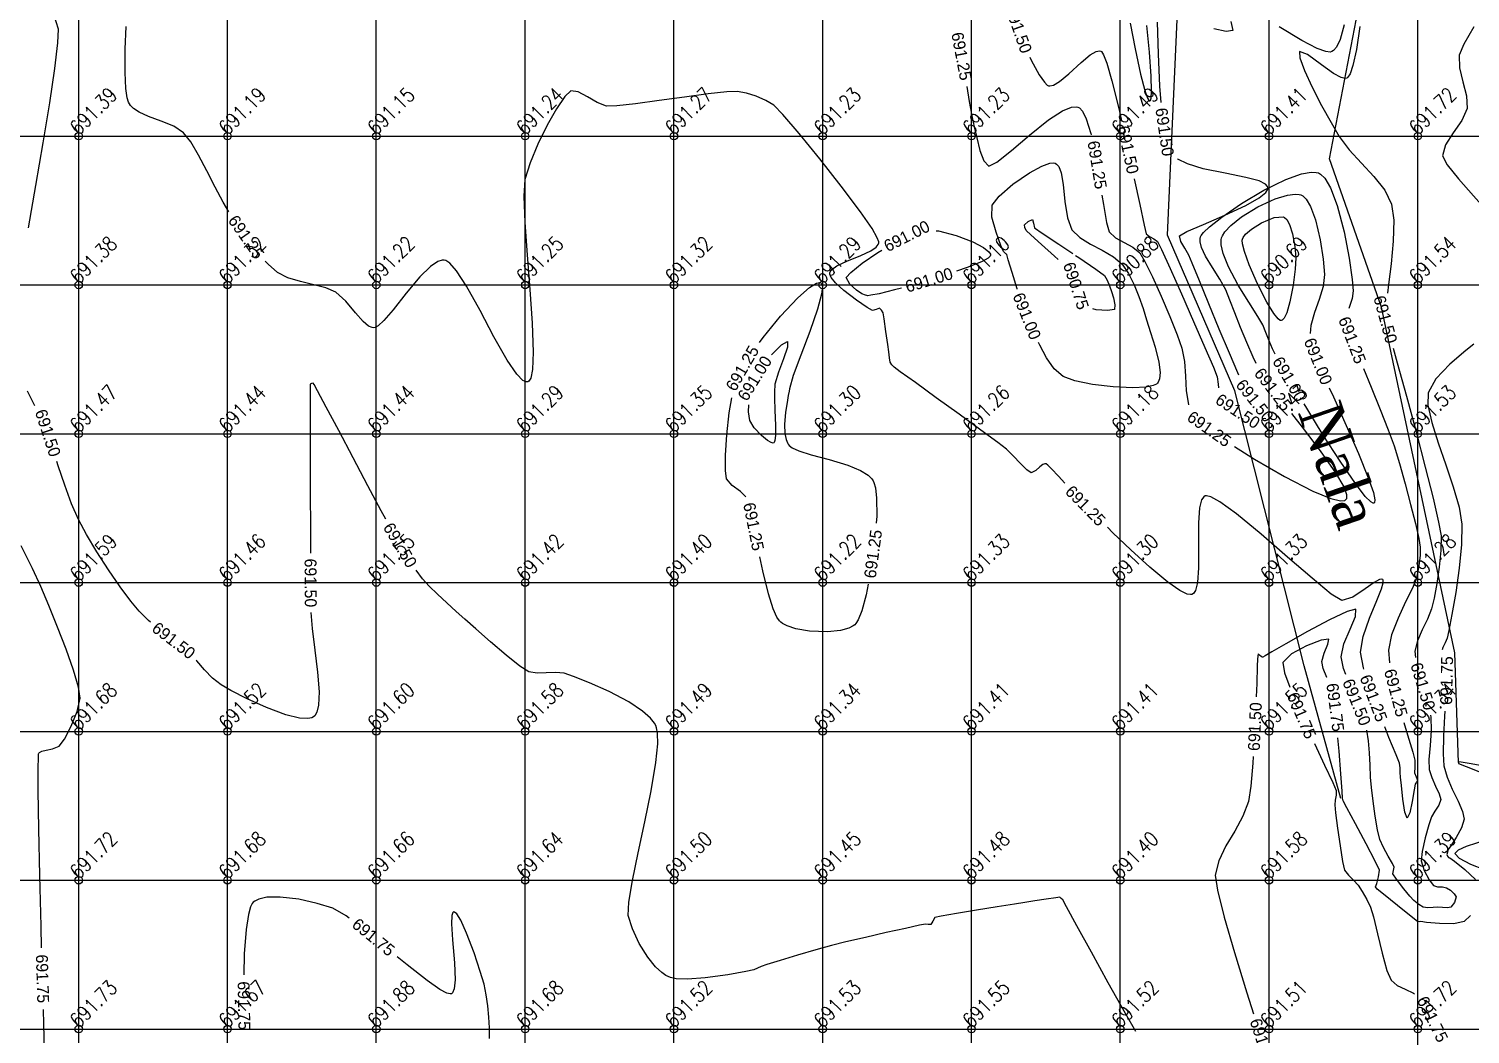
# Model space of a CAD drawing. Header units: millimetres. Extents: x 708400 to 708940, y 1331410 to 1331890.
# Drawn here: x 708603.32 to 708651.76, y 1331579.83 to 1331613.61 of the extents above; entities that cross this region are included whole.
import ezdxf

# ---------------------------------------------------------------- set-up
doc = ezdxf.new("R2010")
doc.units = ezdxf.units.MM
doc.header["$PDMODE"] = 32
doc.header["$PDSIZE"] = 0.25
for name, color, linetype in [('BLOCK LEVELS', 251, 'Continuous'), ('CONT-MJR', 210, 'Continuous'), ('CONT-MNR', 90, 'Continuous'), ('grid', 4, 'Continuous'), ('nala', 190, 'Continuous'), ('TEXT', 7, 'Continuous')]:
    doc.layers.add(name, color=color, linetype=linetype)
doc.styles.add('RS', font='romans.shx', dxfattribs={"height": 5})
doc.styles.add('TR', font='times.ttf')

msp = doc.modelspace()

# ---------------------------------------------------------------- linework, layer by layer
at = {"layer": 'BLOCK LEVELS', "color": 251}
for p in [(708605, 1331610, 691.389), (708610, 1331610, 691.19), (708615, 1331610, 691.152), (708620, 1331610, 691.236), (708625, 1331610, 691.271), (708630, 1331610, 691.235), (708635, 1331610, 691.23), (708640, 1331610, 691.489), (708645, 1331610, 691.41), (708650, 1331610, 691.724), (708605, 1331605, 691.379), (708610, 1331605, 691.322), (708615, 1331605, 691.217), (708620, 1331605, 691.249), (708625, 1331605, 691.317), (708630, 1331605, 691.29), (708635, 1331605, 691.096), (708640, 1331605, 690.879), (708645, 1331605, 690.692), (708650, 1331605, 691.542), (708605, 1331600, 691.469), (708610, 1331600, 691.439), (708615, 1331600, 691.441), (708620, 1331600, 691.287), (708625, 1331600, 691.345), (708630, 1331600, 691.301), (708635, 1331600, 691.256), (708640, 1331600, 691.178), (708645, 1331600, 691.435), (708650, 1331600, 691.533), (708605, 1331595, 691.589), (708610, 1331595, 691.459), (708615, 1331595, 691.548), (708620, 1331595, 691.415), (708625, 1331595, 691.395), (708630, 1331595, 691.215), (708635, 1331595, 691.333), (708640, 1331595, 691.295), (708645, 1331595, 691.33), (708650, 1331595, 691.279), (708605, 1331590, 691.676), (708610, 1331590, 691.521), (708615, 1331590, 691.598), (708620, 1331590, 691.584), (708625, 1331590, 691.49), (708630, 1331590, 691.341), (708635, 1331590, 691.41), (708640, 1331590, 691.406), (708645, 1331590, 691.551), (708650, 1331590, 691.343), (708605, 1331585, 691.718), (708610, 1331585, 691.675), (708615, 1331585, 691.662), (708620, 1331585, 691.643), (708625, 1331585, 691.496), (708630, 1331585, 691.453), (708635, 1331585, 691.484), (708640, 1331585, 691.403), (708645, 1331585, 691.585), (708650, 1331585, 691.388), (708605, 1331580, 691.727), (708610, 1331580, 691.674), (708615, 1331580, 691.882), (708620, 1331580, 691.676), (708625, 1331580, 691.521), (708630, 1331580, 691.535), (708635, 1331580, 691.554), (708640, 1331580, 691.524), (708645, 1331580, 691.513), (708650, 1331580, 691.717)]:
    msp.add_point(p, dxfattribs=at)
at = {"layer": 'CONT-MJR', "flags": 128}
for points, elevation in [([(708603.315, 1331606.917), (708603.562, 1331608.337), (708603.805, 1331609.774), (708604.024, 1331611.122), (708604.196, 1331612.278), (708604.302, 1331613.135), (708604.321, 1331613.59), (708604.161, 1331614.09), (708603.871, 1331614.655), (708603.556, 1331615.194), (708603.354, 1331615.545), (708603.265, 1331615.731)], 691.5), ([(708641.375, 1331611.135), (708641.33, 1331611.675), (708641.281, 1331612.764), (708641.255, 1331613.83)], 691.5), ([(708648.055, 1331613.68), (708647.934, 1331612.916), (708647.818, 1331612.378), (708647.721, 1331612.089), (708647.651, 1331611.977), (708647.614, 1331611.95), (708647.562, 1331611.939), (708647.427, 1331611.968), (708647.165, 1331612.11), (708646.763, 1331612.401), (708646.295, 1331612.747), (708646.021, 1331612.843), (708646.031, 1331612.632), (708646.191, 1331612.205), (708646.452, 1331611.645), (708646.766, 1331611.034), (708647.083, 1331610.455), (708647.354, 1331609.99), (708647.692, 1331609.539), (708648.104, 1331609.091), (708648.524, 1331608.641), (708648.885, 1331608.184), (708649.118, 1331607.712), (708649.189, 1331607.182), (708649.174, 1331606.475), (708649.107, 1331605.711), (708649.019, 1331605.013), (708648.976, 1331604.728)], 691.5), ([(708636.966, 1331612.656), (708637.011, 1331612.553), (708637.275, 1331612.062), (708637.449, 1331611.812), (708637.546, 1331611.718), (708637.588, 1331611.696), (708637.637, 1331611.689), (708637.752, 1331611.713), (708637.957, 1331611.831), (708638.271, 1331612.091), (708638.684, 1331612.473), (708638.992, 1331612.732), (708639.189, 1331612.847), (708639.297, 1331612.869), (708639.342, 1331612.86), (708639.37, 1331612.839), (708639.433, 1331612.737), (708639.545, 1331612.449), (708639.719, 1331611.858), (708639.962, 1331610.885), (708640.045, 1331610.518)], 691.5), ([(708636.534, 1331604.864), (708636.534, 1331604.866), (708636.363, 1331605.423), (708636.238, 1331605.848), (708636.186, 1331606.024), (708636.181, 1331606.031), (708636.159, 1331606.051), (708636.114, 1331606.089), (708636.073, 1331606.129), (708635.988, 1331606.326), (708635.824, 1331606.77), (708635.689, 1331607.282), (708635.694, 1331607.681), (708635.935, 1331607.987), (708636.394, 1331608.383), (708636.945, 1331608.767), (708637.367, 1331608.996), (708637.629, 1331609.089), (708637.764, 1331609.1), (708637.815, 1331609.088), (708637.859, 1331609.064), (708637.932, 1331608.976), (708638.012, 1331608.766), (708638.08, 1331608.378), (708638.141, 1331607.808), (708638.222, 1331607.258), (708638.373, 1331606.853), (708638.642, 1331606.59), (708639.001, 1331606.37), (708639.396, 1331606.166), (708639.768, 1331605.95), (708640.061, 1331605.696), (708640.279, 1331605.38), (708640.467, 1331605.01), (708640.629, 1331604.612), (708640.767, 1331604.21), (708640.885, 1331603.83), (708641.019, 1331603.406), (708641.172, 1331602.907), (708641.293, 1331602.406), (708641.335, 1331602.055), (708641.319, 1331601.844), (708641.278, 1331601.738), (708641.248, 1331601.696), (708641.214, 1331601.667), (708641.106, 1331601.619), (708640.862, 1331601.571), (708640.419, 1331601.548), (708639.756, 1331601.576), (708639.072, 1331601.655), (708638.476, 1331601.776), (708638.077, 1331601.926), (708637.781, 1331602.187), (708637.522, 1331602.554), (708637.294, 1331602.981), (708637.254, 1331603.069)], 691), ([(708643.985, 1331601.966), (708643.945, 1331602.053), (708643.665, 1331602.705), (708643.327, 1331603.514), (708642.976, 1331604.365), (708642.658, 1331605.141), (708642.418, 1331605.727), (708642.302, 1331606.006), (708642.171, 1331606.231), (708642.031, 1331606.464), (708641.994, 1331606.656), (708642.234, 1331606.796), (708642.794, 1331607.036), (708643.51, 1331607.341), (708644.219, 1331607.671), (708644.671, 1331607.93), (708644.888, 1331608.108), (708644.955, 1331608.215), (708644.961, 1331608.264), (708644.949, 1331608.309), (708644.876, 1331608.391), (708644.662, 1331608.496), (708644.224, 1331608.614), (708643.528, 1331608.751), (708642.79, 1331608.907), (708642.257, 1331609.07), (708641.936, 1331609.226), (708641.927, 1331609.233)], 691.5), ([(708640.472, 1331608.564), (708640.653, 1331607.703), (708640.802, 1331607.006), (708640.875, 1331606.716), (708640.987, 1331606.624), (708641.132, 1331606.548), (708641.251, 1331606.459), (708641.386, 1331606.186), (708641.675, 1331605.552), (708642.055, 1331604.699), (708642.466, 1331603.767), (708642.845, 1331602.898), (708643.129, 1331602.235), (708643.257, 1331601.918), (708643.293, 1331601.662), (708643.301, 1331601.546)], 691.5), ([(708645.2, 1331602.674), (708645.113, 1331602.856), (708645.002, 1331603.128), (708644.896, 1331603.402), (708644.789, 1331603.66), (708644.621, 1331603.944), (708644.318, 1331604.417), (708643.962, 1331604.998), (708643.636, 1331605.607), (708643.452, 1331606.059), (708643.387, 1331606.35), (708643.388, 1331606.512), (708643.404, 1331606.581), (708643.431, 1331606.647), (708643.516, 1331606.785), (708643.714, 1331607.001), (708644.078, 1331607.291), (708644.628, 1331607.626), (708645.203, 1331607.889), (708645.62, 1331608.019), (708645.88, 1331608.054), (708646.016, 1331608.044), (708646.071, 1331608.027), (708646.13, 1331607.994), (708646.242, 1331607.887), (708646.393, 1331607.638), (708646.561, 1331607.185), (708646.721, 1331606.519), (708646.821, 1331605.866), (708646.863, 1331605.357), (708646.815, 1331604.948), (708646.686, 1331604.514), (708646.531, 1331604.074), (708646.408, 1331603.643), (708646.385, 1331603.372)], 691), ([(708633.818, 1331606.82), (708633.897, 1331606.815), (708634.483, 1331606.664), (708635.049, 1331606.446), (708635.407, 1331606.255), (708635.579, 1331606.118), (708635.634, 1331606.035), (708635.64, 1331605.997), (708635.63, 1331605.969), (708635.557, 1331605.902), (708635.331, 1331605.78), (708634.856, 1331605.587), (708634.493, 1331605.462)], 691), ([(708632.643, 1331604.898), (708632.414, 1331604.835), (708631.895, 1331604.707), (708631.623, 1331604.652), (708631.515, 1331604.64), (708631.485, 1331604.641), (708631.433, 1331604.655), (708631.318, 1331604.707), (708631.132, 1331604.828), (708630.912, 1331605.028), (708630.793, 1331605.25), (708630.946, 1331605.423), (708631.331, 1331605.727), (708631.858, 1331606.091), (708631.982, 1331606.167)], 691), ([(708628.283, 1331602.649), (708628.614, 1331602.988), (708628.821, 1331603.097), (708628.821, 1331602.906), (708628.685, 1331602.523), (708628.511, 1331602.069), (708628.396, 1331601.663), (708628.388, 1331601.604), (708628.38, 1331601.46), (708628.38, 1331601.196), (708628.393, 1331600.79), (708628.413, 1331600.281), (708628.413, 1331599.944), (708628.396, 1331599.77), (708628.373, 1331599.706), (708628.358, 1331599.692), (708628.333, 1331599.688), (708628.268, 1331599.702), (708628.14, 1331599.775), (708627.939, 1331599.94), (708627.699, 1331600.201), (708627.548, 1331600.449), (708627.504, 1331600.736), (708627.517, 1331600.971)], 691), ([(708649.174, 1331602.876), (708649.309, 1331602.386), (708649.615, 1331601.264), (708649.938, 1331600.061), (708650.247, 1331598.884), (708650.511, 1331597.84), (708650.699, 1331597.035), (708650.779, 1331596.576), (708650.775, 1331596.075), (708650.721, 1331595.519), (708650.636, 1331594.967), (708650.543, 1331594.482), (708650.46, 1331594.123), (708650.328, 1331593.771), (708650.149, 1331593.409), (708649.986, 1331593.047), (708649.903, 1331592.697), (708649.926, 1331592.487)], 691.5), ([(708603.525, 1331600.937), (708603.277, 1331601.434)], 691.5), ([(708615.314, 1331597.133), (708615.166, 1331597.408), (708614.715, 1331598.254), (708614.219, 1331599.19), (708613.735, 1331600.106), (708613.318, 1331600.895), (708613.027, 1331601.448), (708612.916, 1331601.657), (708612.873, 1331601.698), (708612.825, 1331601.684), (708612.776, 1331601.665), (708612.774, 1331601.504), (708612.776, 1331601.251), (708612.776, 1331600.952), (708612.777, 1331600.235), (708612.778, 1331599.223), (708612.78, 1331598.04), (708612.783, 1331596.81), (708612.786, 1331595.99)], 691.5), ([(708647.025, 1331601.546), (708647.16, 1331601.237), (708647.589, 1331600.275), (708648, 1331599.336), (708648.334, 1331598.521), (708648.505, 1331598.027), (708648.557, 1331597.782), (708648.547, 1331597.692), (708648.528, 1331597.671), (708648.499, 1331597.668), (708648.416, 1331597.713), (708648.233, 1331597.898), (708647.901, 1331598.327), (708647.388, 1331599.076), (708646.822, 1331599.958), (708646.264, 1331600.863), (708646.177, 1331601.006)], 691), ([(708645.005, 1331600.224), (708645.063, 1331600.221), (708645.084, 1331600.232), (708645.096, 1331600.258), (708645.09, 1331600.29)], 691.5), ([(708607.407, 1331593.676), (708607.341, 1331593.731), (708607.027, 1331594.039), (708606.75, 1331594.379), (708606.397, 1331594.863), (708606.004, 1331595.433), (708605.613, 1331596.037), (708605.261, 1331596.617), (708604.988, 1331597.119), (708604.759, 1331597.644), (708604.527, 1331598.272), (708604.31, 1331598.921), (708604.262, 1331599.073)], 691.5), ([(708640.519, 1331579.915), (708640.173, 1331580.52), (708639.596, 1331581.553), (708639.03, 1331582.579), (708638.541, 1331583.471), (708638.197, 1331584.101), (708638.065, 1331584.342), (708638.018, 1331584.388), (708637.967, 1331584.427), (708637.829, 1331584.409), (708637.512, 1331584.362), (708637.13, 1331584.304), (708636.795, 1331584.251), (708636.448, 1331584.196), (708635.86, 1331584.103), (708635.164, 1331583.99), (708634.495, 1331583.88), (708633.986, 1331583.792), (708633.77, 1331583.747), (708633.696, 1331583.625), (708633.639, 1331583.518), (708633.548, 1331583.518), (708633.45, 1331583.525), (708633.256, 1331583.485), (708632.782, 1331583.382), (708632.138, 1331583.239), (708631.434, 1331583.081), (708630.783, 1331582.93), (708630.294, 1331582.81), (708629.769, 1331582.665), (708629.158, 1331582.485), (708628.573, 1331582.308), (708628.126, 1331582.169), (708627.927, 1331582.105), (708627.807, 1331582.048), (708627.685, 1331581.995), (708627.418, 1331581.937), (708626.812, 1331581.824), (708626.052, 1331581.716), (708625.456, 1331581.675), (708625.078, 1331581.692), (708624.88, 1331581.733), (708624.802, 1331581.764), (708624.732, 1331581.802), (708624.591, 1331581.9), (708624.385, 1331582.091), (708624.123, 1331582.412), (708623.835, 1331582.878), (708623.609, 1331583.366), (708623.468, 1331583.819), (708623.481, 1331584.259), (708623.604, 1331584.994), (708623.798, 1331585.926), (708624.022, 1331586.961), (708624.234, 1331588.001), (708624.393, 1331588.951), (708624.455, 1331589.581), (708624.449, 1331589.946), (708624.416, 1331590.126), (708624.389, 1331590.195), (708624.343, 1331590.277), (708624.215, 1331590.44), (708623.948, 1331590.683), (708623.488, 1331590.993), (708622.826, 1331591.344), (708622.169, 1331591.635), (708621.626, 1331591.845), (708621.307, 1331591.952), (708621.024, 1331591.983), (708620.712, 1331591.965), (708620.402, 1331591.952), (708620.129, 1331591.998), (708619.825, 1331592.191), (708619.362, 1331592.559), (708618.837, 1331593.008), (708618.343, 1331593.443), (708617.974, 1331593.772), (708617.681, 1331594.033), (708617.365, 1331594.318), (708617.054, 1331594.609), (708616.775, 1331594.885), (708616.554, 1331595.128), (708616.335, 1331595.414)], 691.5), ([(708647.575, 1331591.911), (708647.5, 1331592.114), (708647.419, 1331592.502), (708647.517, 1331592.94), (708647.728, 1331593.432), (708647.908, 1331593.86), (708647.913, 1331594.103), (708647.621, 1331594.034), (708647.027, 1331593.75), (708646.288, 1331593.352), (708645.561, 1331592.942), (708645.095, 1331592.674), (708644.865, 1331592.541), (708644.788, 1331592.498), (708644.776, 1331592.493), (708644.766, 1331592.497), (708644.736, 1331592.519), (708644.682, 1331592.567), (708644.633, 1331592.602), (708644.617, 1331592.523), (708644.609, 1331592.425), (708644.603, 1331592.193), (708644.584, 1331591.605), (708644.567, 1331591.16)], 691.5), ([(708612.803, 1331593.99), (708612.841, 1331593.455), (708612.93, 1331592.732), (708613.022, 1331591.996), (708613.074, 1331591.325), (708613.057, 1331590.887), (708612.997, 1331590.642), (708612.928, 1331590.529), (708612.885, 1331590.489), (708612.832, 1331590.459), (708612.694, 1331590.429), (708612.419, 1331590.445), (708611.959, 1331590.561), (708611.304, 1331590.806), (708610.656, 1331591.1), (708610.116, 1331591.375), (708609.783, 1331591.564), (708609.5, 1331591.79), (708609.231, 1331592.073), (708608.969, 1331592.37), (708608.945, 1331592.395)], 691.5), ([(708650.425, 1331590.548), (708650.439, 1331590.482), (708650.445, 1331590.026), (708650.409, 1331589.524), (708650.373, 1331589.061), (708650.379, 1331588.725), (708650.465, 1331588.455), (708650.598, 1331588.165), (708650.72, 1331587.901), (708650.768, 1331587.711), (708650.7, 1331587.52), (708650.572, 1331587.323), (708650.464, 1331587.13), (708650.374, 1331586.856), (708650.249, 1331586.42), (708650.144, 1331585.968), (708650.112, 1331585.65), (708650.211, 1331585.332), (708650.382, 1331585.009), (708650.526, 1331584.821), (708650.659, 1331584.782), (708650.824, 1331584.775), (708650.968, 1331584.746), (708651.097, 1331584.661), (708651.219, 1331584.546), (708651.282, 1331584.438), (708651.235, 1331584.253), (708651.112, 1331584.099), (708650.991, 1331584.075), (708650.829, 1331584.087), (708650.673, 1331584.098), (708650.515, 1331584.087), (708650.338, 1331584.077), (708650.18, 1331584.098), (708650.029, 1331584.185), (708649.869, 1331584.322), (708649.726, 1331584.463), (708649.526, 1331584.707), (708649.282, 1331585.032), (708649.159, 1331585.218), (708649.183, 1331585.329), (708649.209, 1331585.442), (708649.145, 1331585.563), (708649.002, 1331585.807), (708648.841, 1331586.1), (708648.724, 1331586.366), (708648.647, 1331586.691), (708648.571, 1331587.149), (708648.502, 1331587.652), (708648.445, 1331588.113), (708648.414, 1331588.468), (708648.394, 1331588.864), (708648.372, 1331589.278), (708648.337, 1331589.685), (708648.281, 1331590.039)], 691.5), ([(708644.47, 1331589.162), (708644.457, 1331588.938), (708644.39, 1331588.16), (708644.31, 1331587.644), (708644.122, 1331587.153), (708643.844, 1331586.653), (708643.549, 1331586.151), (708643.307, 1331585.655), (708643.189, 1331585.172), (708643.264, 1331584.668), (708643.496, 1331583.76), (708643.841, 1331582.569), (708644.256, 1331581.216), (708644.479, 1331580.513)], 691.5), ([(708652.283, 1331588.826), (708651.729, 1331588.917), (708651.46, 1331588.965), (708651.373, 1331588.981), (708651.361, 1331588.983), (708651.361, 1331588.977), (708651.366, 1331588.946), (708651.371, 1331588.926), (708651.626, 1331588.823), (708652.268, 1331588.569)], 692)]:
    msp.add_lwpolyline(points, dxfattribs=dict(at, elevation=elevation))
at = {"layer": 'CONT-MNR', "flags": 128}
for points, elevation in [([(708610.044, 1331607.462), (708609.85, 1331607.784), (708609.584, 1331608.287), (708609.305, 1331608.833), (708609.026, 1331609.361), (708608.761, 1331609.808), (708608.522, 1331610.114), (708608.191, 1331610.334), (708607.773, 1331610.505), (708607.34, 1331610.662), (708607.029, 1331610.803), (708606.839, 1331610.93), (708606.742, 1331611.028), (708606.703, 1331611.083), (708606.676, 1331611.138), (708606.632, 1331611.288), (708606.586, 1331611.601), (708606.559, 1331612.14), (708606.564, 1331612.917), (708606.595, 1331613.689)], 691.25), ([(708640.33, 1331613.797), (708640.502, 1331612.936), (708640.684, 1331612.082), (708640.823, 1331611.537), (708640.916, 1331611.274), (708640.97, 1331611.192), (708640.994, 1331611.184), (708641.012, 1331611.197), (708641.038, 1331611.277), (708641.054, 1331611.515), (708641.041, 1331612.011), (708640.98, 1331612.821), (708640.892, 1331613.716)], 691.75), ([(708643.718, 1331613.849), (708643.787, 1331613.551), (708643.558, 1331613.52), (708643.139, 1331613.61)], 691.25), ([(708647.523, 1331613.735), (708647.388, 1331613.249), (708647.261, 1331612.985), (708647.163, 1331612.874), (708647.111, 1331612.841), (708647.057, 1331612.827), (708646.913, 1331612.839), (708646.613, 1331612.943), (708646.096, 1331613.21), (708645.335, 1331613.678)], 691.25), ([(708651.882, 1331613.669), (708651.542, 1331613.086), (708651.383, 1331612.722), (708651.394, 1331612.295), (708651.512, 1331611.824), (708651.633, 1331611.353), (708651.653, 1331610.925), (708651.482, 1331610.523), (708651.192, 1331610.11), (708650.928, 1331609.709), (708650.831, 1331609.338), (708650.988, 1331609.034), (708651.363, 1331608.563), (708651.87, 1331607.991), (708652.423, 1331607.381), (708652.937, 1331606.799), (708653.324, 1331606.31), (708653.499, 1331605.979), (708653.48, 1331605.599), (708653.351, 1331605.149), (708653.166, 1331604.7), (708653.142, 1331604.651)], 691.75), ([(708638.132, 1331598.342), (708637.921, 1331598.58), (708637.693, 1331598.826), (708637.566, 1331598.947), (708637.508, 1331598.989), (708637.489, 1331598.996), (708637.46, 1331598.994), (708637.4, 1331598.968), (708637.3, 1331598.89), (708637.163, 1331598.764), (708637.007, 1331598.686), (708636.857, 1331598.784), (708636.642, 1331599.004), (708636.403, 1331599.264), (708636.177, 1331599.483), (708635.884, 1331599.706), (708635.314, 1331600.124), (708634.585, 1331600.654), (708633.813, 1331601.212), (708633.113, 1331601.718), (708632.603, 1331602.087), (708632.399, 1331602.237), (708632.328, 1331602.32), (708632.268, 1331602.409), (708632.246, 1331602.554), (708632.226, 1331602.75), (708632.191, 1331602.996), (708632.126, 1331603.436), (708632.062, 1331603.863), (708632.028, 1331604.067), (708631.975, 1331604.151), (708631.912, 1331604.219), (708631.8, 1331604.179), (708631.67, 1331604.14), (708631.499, 1331604.242), (708631.135, 1331604.488), (708630.714, 1331604.81), (708630.426, 1331605.075), (708630.284, 1331605.255), (708630.24, 1331605.358), (708630.237, 1331605.403), (708630.248, 1331605.444), (708630.308, 1331605.525), (708630.479, 1331605.643), (708630.808, 1331605.795), (708631.28, 1331605.986), (708631.617, 1331606.145), (708631.798, 1331606.273), (708631.867, 1331606.363), (708631.883, 1331606.41), (708631.881, 1331606.452), (708631.832, 1331606.586), (708631.657, 1331606.893), (708631.271, 1331607.459), (708630.625, 1331608.323), (708629.9, 1331609.241), (708629.206, 1331610.086), (708628.655, 1331610.727), (708628.356, 1331611.037), (708628.086, 1331611.202), (708627.769, 1331611.341), (708627.438, 1331611.444), (708627.123, 1331611.505), (708626.776, 1331611.49), (708626.149, 1331611.418), (708625.353, 1331611.312), (708624.502, 1331611.194), (708623.707, 1331611.089), (708623.081, 1331611.019), (708622.736, 1331611.006), (708622.424, 1331611.125), (708622.094, 1331611.322), (708621.784, 1331611.489), (708621.533, 1331611.519), (708621.337, 1331611.332), (708621.06, 1331610.922), (708620.744, 1331610.364), (708620.432, 1331609.733), (708620.167, 1331609.103), (708619.992, 1331608.549), (708619.952, 1331607.982), (708619.987, 1331607.097), (708620.067, 1331606.012), (708620.162, 1331604.846), (708620.241, 1331603.718), (708620.275, 1331602.746), (708620.249, 1331602.161), (708620.189, 1331601.874), (708620.126, 1331601.77), (708620.086, 1331601.747), (708620.036, 1331601.742), (708619.921, 1331601.792), (708619.718, 1331601.998), (708619.401, 1331602.468), (708618.954, 1331603.26), (708618.485, 1331604.141), (708618.026, 1331604.963), (708617.691, 1331605.478), (708617.469, 1331605.731), (708617.34, 1331605.819), (708617.281, 1331605.834), (708617.214, 1331605.833), (708617.067, 1331605.787), (708616.822, 1331605.624), (708616.465, 1331605.275), (708616.002, 1331604.724), (708615.561, 1331604.167), (708615.253, 1331603.805), (708615.063, 1331603.627), (708614.961, 1331603.569), (708614.918, 1331603.561), (708614.859, 1331603.568), (708614.738, 1331603.618), (708614.554, 1331603.768), (708614.302, 1331604.059), (708613.976, 1331604.46), (708613.639, 1331604.763), (708613.308, 1331604.902), (708612.897, 1331605.009), (708612.455, 1331605.113), (708612.031, 1331605.239), (708611.677, 1331605.416), (708611.36, 1331605.694), (708611.27, 1331605.797)], 691.25), ([(708634.842, 1331611.667), (708634.927, 1331611.16), (708635.019, 1331610.626), (708635.085, 1331610.311), (708635.177, 1331609.938), (708635.281, 1331609.522), (708635.411, 1331609.17), (708635.582, 1331608.986), (708635.853, 1331609.121), (708636.341, 1331609.516), (708636.953, 1331610.036), (708637.592, 1331610.544), (708638.061, 1331610.849), (708638.356, 1331610.973), (708638.514, 1331610.989), (708638.579, 1331610.974), (708638.629, 1331610.946), (708638.725, 1331610.843), (708638.857, 1331610.587), (708639.013, 1331610.094), (708639.022, 1331610.049)], 691.25), ([(708644.566, 1331602.364), (708644.461, 1331602.577), (708644.249, 1331603.067), (708644.045, 1331603.575), (708643.855, 1331604.063), (708643.687, 1331604.494), (708643.546, 1331604.833), (708643.348, 1331605.193), (708643.1, 1331605.582), (708642.865, 1331605.968), (708642.731, 1331606.257), (708642.684, 1331606.451), (708642.686, 1331606.566), (708642.699, 1331606.618), (708642.718, 1331606.659), (708642.796, 1331606.76), (708643.002, 1331606.958), (708643.413, 1331607.283), (708644.079, 1331607.738), (708644.828, 1331608.182), (708645.569, 1331608.547), (708646.093, 1331608.736), (708646.416, 1331608.793), (708646.586, 1331608.784), (708646.656, 1331608.763), (708646.73, 1331608.722), (708646.87, 1331608.586), (708647.064, 1331608.263), (708647.29, 1331607.67), (708647.52, 1331606.788), (708647.688, 1331605.904), (708647.793, 1331605.187), (708647.831, 1331604.803), (708647.794, 1331604.547), (708647.705, 1331604.276), (708647.684, 1331604.211)], 691.25), ([(708639.385, 1331608.014), (708639.431, 1331607.705), (708639.533, 1331607.098), (708639.624, 1331606.784), (708639.839, 1331606.589), (708640.128, 1331606.427), (708640.423, 1331606.267), (708640.656, 1331606.078), (708640.829, 1331605.788), (708641.083, 1331605.27), (708641.376, 1331604.622), (708641.667, 1331603.942), (708641.912, 1331603.327), (708642.071, 1331602.874), (708642.154, 1331602.429), (708642.188, 1331601.935), (708642.218, 1331601.439), (708642.293, 1331600.982), (708642.296, 1331600.975)], 691.25), ([(708637.908, 1331605.859), (708637.786, 1331605.971), (708637.35, 1331606.364), (708636.989, 1331606.686), (708636.833, 1331606.83), (708636.798, 1331606.929), (708636.785, 1331607.025), (708636.907, 1331607.131), (708637.052, 1331607.203), (708637.087, 1331607.078), (708637.122, 1331606.921), (708637.371, 1331606.744), (708637.933, 1331606.368), (708638.401, 1331606.057)], 690.75), ([(708638.494, 1331605.994), (708638.605, 1331605.921), (708639.183, 1331605.527), (708639.466, 1331605.315), (708639.564, 1331605.157), (708639.641, 1331604.969), (708639.7, 1331604.786), (708639.767, 1331604.572), (708639.822, 1331604.338), (708639.803, 1331604.18), (708639.567, 1331604.138), (708639.185, 1331604.169), (708639.078, 1331604.198)], 690.75), ([(708627.874, 1331603.062), (708628.001, 1331603.238), (708628.587, 1331603.948), (708629.165, 1331604.563), (708629.561, 1331604.914), (708629.789, 1331605.058), (708629.897, 1331605.084), (708629.936, 1331605.074), (708629.964, 1331605.047), (708629.99, 1331604.944), (708629.963, 1331604.686), (708629.83, 1331604.192), (708629.566, 1331603.432), (708629.266, 1331602.641), (708629.011, 1331601.953), (708628.879, 1331601.505), (708628.868, 1331601.436), (708628.843, 1331601.289), (708628.803, 1331601.053), (708628.753, 1331600.722), (708628.718, 1331600.311), (708628.728, 1331600.009), (708628.768, 1331599.811), (708628.814, 1331599.697), (708628.843, 1331599.646), (708628.875, 1331599.606), (708628.975, 1331599.532), (708629.202, 1331599.428), (708629.612, 1331599.298), (708630.221, 1331599.134), (708630.841, 1331598.947), (708631.273, 1331598.768), (708631.526, 1331598.609), (708631.647, 1331598.488), (708631.691, 1331598.423), (708631.722, 1331598.358), (708631.77, 1331598.186), (708631.81, 1331597.837), (708631.814, 1331597.237), (708631.795, 1331596.992)], 691.25), ([(708651.879, 1331603.016), (708651.61, 1331602.802), (708651.076, 1331602.341), (708650.608, 1331601.845), (708650.342, 1331601.371), (708650.339, 1331600.956), (708650.468, 1331600.38), (708650.684, 1331599.697), (708650.939, 1331598.96), (708651.188, 1331598.223), (708651.383, 1331597.54), (708651.48, 1331596.965), (708651.471, 1331596.283), (708651.391, 1331595.483), (708651.272, 1331594.665), (708651.144, 1331593.933), (708651.037, 1331593.389), (708650.981, 1331593.134), (708650.918, 1331592.978), (708650.84, 1331592.817), (708650.82, 1331592.745)], 691.75), ([(708648.177, 1331602.188), (708648.432, 1331601.568), (708648.737, 1331600.818), (708649.005, 1331600.136), (708649.199, 1331599.595), (708649.379, 1331599.004), (708649.571, 1331598.323), (708649.756, 1331597.625), (708649.916, 1331596.986), (708650.029, 1331596.481), (708650.078, 1331596.187), (708650.077, 1331595.925), (708650.047, 1331595.647), (708649.998, 1331595.37), (708649.939, 1331595.112), (708649.815, 1331594.813), (708649.59, 1331594.352), (708649.334, 1331593.804), (708649.117, 1331593.24), (708649.009, 1331592.733), (708649.047, 1331592.31)], 691.25), ([(708627.416, 1331597.884), (708627.234, 1331598.062), (708626.955, 1331598.264), (708626.769, 1331598.486), (708626.738, 1331598.763), (708626.739, 1331599.287), (708626.776, 1331599.964), (708626.856, 1331600.7), (708626.95, 1331601.209)], 691.25), ([(708643.84, 1331599.578), (708644.511, 1331599.151), (708645.523, 1331598.562), (708646.466, 1331598.076), (708647.076, 1331597.825), (708647.403, 1331597.748), (708647.541, 1331597.761), (708647.583, 1331597.789), (708647.608, 1331597.831), (708647.613, 1331597.952), (708647.521, 1331598.216), (708647.247, 1331598.693), (708646.733, 1331599.424), (708646.119, 1331600.223), (708645.762, 1331600.676)], 691.25), ([(708648.181, 1331592.097), (708648.17, 1331592.131), (708648.07, 1331592.659), (708648.158, 1331593.19), (708648.375, 1331593.806), (708648.623, 1331594.401), (708648.779, 1331594.791), (708648.837, 1331594.996), (708648.837, 1331595.08), (708648.822, 1331595.103), (708648.793, 1331595.116), (708648.709, 1331595.102), (708648.53, 1331595.004), (708648.226, 1331594.788), (708647.81, 1331594.512), (708647.448, 1331594.397), (708647.091, 1331594.614), (708646.443, 1331595.145), (708645.619, 1331595.859), (708644.734, 1331596.624), (708643.9, 1331597.309), (708643.349, 1331597.711), (708643.04, 1331597.883), (708642.898, 1331597.92), (708642.849, 1331597.912), (708642.805, 1331597.883), (708642.733, 1331597.776), (708642.665, 1331597.51), (708642.628, 1331597.008), (708642.628, 1331596.254), (708642.629, 1331595.501), (708642.592, 1331595.001), (708642.525, 1331594.737), (708642.455, 1331594.632), (708642.41, 1331594.604), (708642.365, 1331594.595), (708642.246, 1331594.615), (708642.006, 1331594.73), (708641.598, 1331595.013), (708640.996, 1331595.514), (708640.357, 1331596.096), (708639.754, 1331596.675), (708639.569, 1331596.857)], 691.25), ([(708603.753, 1331582.724), (708603.733, 1331583.455), (708603.692, 1331585.157), (708603.66, 1331586.723), (708603.64, 1331588.018), (708603.636, 1331588.771), (708603.642, 1331589.125), (708603.651, 1331589.246), (708603.657, 1331589.268), (708603.682, 1331589.295), (708603.754, 1331589.336), (708603.901, 1331589.375), (708604.123, 1331589.413), (708604.347, 1331589.504), (708604.517, 1331589.743), (708604.746, 1331590.172), (708604.95, 1331590.669), (708605.045, 1331591.116), (708604.987, 1331591.491), (708604.819, 1331592.063), (708604.574, 1331592.758), (708604.287, 1331593.506), (708603.992, 1331594.234), (708603.725, 1331594.871), (708603.446, 1331595.471), (708603.062, 1331596.239)], 691.75), ([(708631.528, 1331594.943), (708631.459, 1331594.591), (708631.31, 1331594.046), (708631.194, 1331593.753), (708631.118, 1331593.626), (708631.08, 1331593.586), (708631.023, 1331593.544), (708630.878, 1331593.471), (708630.602, 1331593.393), (708630.156, 1331593.344), (708629.552, 1331593.366), (708629.097, 1331593.448), (708628.808, 1331593.544), (708628.653, 1331593.625), (708628.589, 1331593.67), (708628.548, 1331593.71), (708628.464, 1331593.835), (708628.339, 1331594.114), (708628.177, 1331594.624), (708627.984, 1331595.399), (708627.884, 1331595.87)], 691.25), ([(708646.945, 1331591.815), (708646.944, 1331591.817), (708646.823, 1331592.116), (708646.769, 1331592.344), (708646.846, 1331592.629), (708646.978, 1331592.927), (708647.003, 1331593.102), (708646.746, 1331593.061), (708646.253, 1331592.873), (708645.75, 1331592.602), (708645.464, 1331592.313), (708645.519, 1331591.966), (708645.694, 1331591.491)], 691.75), ([(708650.905, 1331590.676), (708650.895, 1331590.511), (708650.859, 1331589.843), (708650.846, 1331589.251), (708650.87, 1331588.839), (708650.98, 1331588.465), (708651.157, 1331588.058), (708651.349, 1331587.66), (708651.499, 1331587.312), (708651.553, 1331587.057), (708651.463, 1331586.763), (708651.282, 1331586.434), (708651.103, 1331586.161), (708651.018, 1331586.035), (708650.993, 1331585.943), (708650.977, 1331585.863), (708651.001, 1331585.811), (708651.025, 1331585.766), (708651.077, 1331585.757), (708651.233, 1331585.641), (708651.578, 1331585.363), (708651.933, 1331585.027)], 691.75), ([(708649.533, 1331590.301), (708649.654, 1331589.885), (708649.829, 1331589.303), (708649.903, 1331589.037), (708649.897, 1331588.798), (708649.889, 1331588.611), (708649.94, 1331588.472), (708649.983, 1331588.365), (708649.949, 1331588.294), (708649.909, 1331588.224), (708649.88, 1331588.037), (708649.814, 1331587.646), (708649.728, 1331587.261), (708649.639, 1331587.088), (708649.56, 1331587.284), (708649.494, 1331587.722), (708649.446, 1331588.186), (708649.42, 1331588.462), (708649.408, 1331588.618), (708649.4, 1331588.781), (708649.379, 1331588.935), (708649.273, 1331589.208), (708649.029, 1331589.796), (708648.885, 1331590.154)], 691.25), ([(708651.768, 1331583.818), (708651.554, 1331583.612), (708651.209, 1331583.538), (708650.725, 1331583.545), (708650.292, 1331583.585), (708650.1, 1331583.61), (708650.045, 1331583.608), (708649.991, 1331583.61), (708649.776, 1331583.781), (708649.312, 1331584.154), (708648.85, 1331584.528), (708648.637, 1331584.7), (708648.58, 1331584.776), (708648.617, 1331584.888), (708648.683, 1331585.12), (708648.706, 1331585.338), (708648.571, 1331585.643), (708648.268, 1331586.226), (708647.91, 1331586.89), (708647.611, 1331587.435), (708647.485, 1331587.664), (708647.477, 1331587.713), (708647.47, 1331587.763), (708647.453, 1331587.994), (708647.41, 1331588.573), (708647.352, 1331589.34), (708647.316, 1331589.779)], 691.75), ([(708646.522, 1331589.597), (708646.864, 1331588.866), (708647.139, 1331588.28), (708647.252, 1331588.016), (708647.25, 1331587.86), (708647.223, 1331587.693), (708647.208, 1331587.533), (708647.236, 1331587.266), (708647.301, 1331586.751), (708647.385, 1331586.151), (708647.47, 1331585.627), (708647.537, 1331585.343), (708647.666, 1331585.168), (708647.839, 1331585.002), (708647.992, 1331584.834), (708648.133, 1331584.62), (708648.286, 1331584.354), (708648.414, 1331584.091), (708648.505, 1331583.768), (708648.642, 1331583.199), (708648.802, 1331582.546), (708648.963, 1331581.973), (708649.102, 1331581.639), (708649.306, 1331581.469), (708649.577, 1331581.335), (708649.856, 1331581.203), (708649.883, 1331581.183)], 691.75), ([(708652.709, 1331585.293), (708652.642, 1331585.276), (708652.24, 1331585.353), (708651.781, 1331585.527), (708651.403, 1331585.73), (708651.246, 1331585.893), (708651.361, 1331586.016), (708651.638, 1331586.141), (708651.977, 1331586.259), (708652.277, 1331586.358), (708652.321, 1331586.373), (708652.322, 1331586.373)], 691.75), ([(708614.089, 1331583.724), (708613.982, 1331583.805), (708613.543, 1331584.06), (708613.015, 1331584.224), (708612.393, 1331584.36), (708611.769, 1331584.435), (708611.326, 1331584.427), (708611.057, 1331584.369), (708610.918, 1331584.301), (708610.863, 1331584.258), (708610.833, 1331584.222), (708610.776, 1331584.109), (708610.702, 1331583.845), (708610.623, 1331583.342), (708610.56, 1331582.523), (708610.543, 1331581.82)], 691.75), ([(708618.805, 1331579.68), (708618.806, 1331580.036), (708618.786, 1331580.397), (708618.75, 1331580.778), (708618.695, 1331581.155), (708618.619, 1331581.506), (708618.492, 1331581.933), (708618.283, 1331582.565), (708618.035, 1331583.227), (708617.838, 1331583.66), (708617.705, 1331583.868), (708617.629, 1331583.93), (708617.596, 1331583.934), (708617.569, 1331583.916), (708617.534, 1331583.818), (708617.525, 1331583.539), (708617.563, 1331582.999), (708617.632, 1331582.22), (708617.651, 1331581.656), (708617.617, 1331581.347), (708617.561, 1331581.221), (708617.521, 1331581.188), (708617.483, 1331581.18), (708617.374, 1331581.203), (708617.135, 1331581.328), (708616.703, 1331581.63), (708616.038, 1331582.155), (708615.702, 1331582.432)], 691.75), ([(708604.921, 1331573.516), (708604.676, 1331574.164), (708604.356, 1331575.001), (708604.206, 1331575.369), (708603.98, 1331575.66), (708603.721, 1331575.949), (708603.608, 1331576.158), (708603.74, 1331576.29), (708603.976, 1331576.414), (708604.134, 1331576.557), (708604.113, 1331576.812), (708604.003, 1331577.175), (708603.917, 1331577.525), (708603.898, 1331577.924), (708603.865, 1331578.849), (708603.824, 1331580.168), (708603.81, 1331580.659)], 691.75)]:
    msp.add_lwpolyline(points, dxfattribs=dict(at, elevation=elevation))
at = {"layer": 'CONT-MNR', "elevation": 690.75, "flags": 128}
msp.add_lwpolyline([(708645.486, 1331607.29), (708645.524, 1331607.269), (708645.594, 1331607.196), (708645.686, 1331607.027), (708645.783, 1331606.723), (708645.862, 1331606.294), (708645.895, 1331605.912), (708645.875, 1331605.53), (708645.807, 1331604.992), (708645.7, 1331604.435), (708645.593, 1331604.066), (708645.503, 1331603.88), (708645.44, 1331603.816), (708645.408, 1331603.805), (708645.378, 1331603.81), (708645.303, 1331603.865), (708645.158, 1331604.046), (708644.926, 1331604.427), (708644.615, 1331605.037), (708644.336, 1331605.678), (708644.175, 1331606.127), (708644.111, 1331606.385), (708644.101, 1331606.503), (708644.108, 1331606.544), (708644.131, 1331606.595), (708644.213, 1331606.705), (708644.405, 1331606.874), (708644.741, 1331607.083), (708645.176, 1331607.266)], close=True, dxfattribs=at)
at = {"layer": 'grid'}
for p, q in [((708605, 1331410), (708605, 1331890)), ((708610, 1331410), (708610, 1331890)), ((708615, 1331410), (708615, 1331890)), ((708620, 1331410), (708620, 1331890)), ((708625, 1331410), (708625, 1331890)), ((708630, 1331410), (708630, 1331890)), ((708635, 1331410), (708635, 1331890)), ((708640, 1331410), (708640, 1331890)), ((708645, 1331410), (708645, 1331890)), ((708650, 1331410), (708650, 1331890)), ((708400, 1331610), (708845, 1331610)), ((708400, 1331605), (708845, 1331605)), ((708400, 1331600), (708845, 1331600)), ((708400, 1331595), (708845, 1331595)), ((708400, 1331590), (708845, 1331590)), ((708400, 1331585), (708845, 1331585)), ((708400, 1331580), (708845, 1331580))]:
    msp.add_line(p, q, dxfattribs=at)
at = {"layer": 'nala'}
for points, elevation in [([(708647.411, 1331587.742), (708646.184, 1331592.202), (708643.845, 1331601.444), (708641.591, 1331606.677), (708642.002, 1331615.92), (708641.142, 1331617.767), (708636.468, 1331626.701), (708633.59, 1331639.262), (708632.549, 1331643.944), (708631.215, 1331650.927), (708630.755, 1331655.603), (708629.345, 1331660.975), (708625.773, 1331667.889), (708611.869, 1331682.174), (708608.262, 1331695.176), (708624.005, 1331718.091), (708626.832, 1331733.391), (708627.824, 1331740.055)], 691.765), ([(708651.362, 1331588.954), (708651.24, 1331592.644), (708648.78, 1331604.259), (708647.035, 1331609.24), (708648.323, 1331615.948), (708648.35, 1331619.904), (708641.974, 1331628.104), (708640.173, 1331631.11), (708637.547, 1331639.588), (708637.721, 1331645.688), (708635.691, 1331652.985)], 692.001)]:
    msp.add_lwpolyline(points, dxfattribs=dict(at, elevation=elevation))

# ---------------------------------------------------------------- texts
at = {"layer": 'BLOCK LEVELS', "color": 251, "style": 'RS', "width": 0.8}
for s, p in [('691.39', (708605, 1331610, 691.389)), ('691.19', (708610, 1331610, 691.19)), ('691.15', (708615, 1331610, 691.152)), ('691.24', (708620, 1331610, 691.236)), ('691.27', (708625, 1331610, 691.271)), ('691.23', (708630, 1331610, 691.235)), ('691.23', (708635, 1331610, 691.23)), ('691.49', (708640, 1331610, 691.489)), ('691.41', (708645, 1331610, 691.41)), ('691.72', (708650, 1331610, 691.724)), ('691.38', (708605, 1331605, 691.379)), ('691.32', (708610, 1331605, 691.322)), ('691.22', (708615, 1331605, 691.217)), ('691.25', (708620, 1331605, 691.249)), ('691.32', (708625, 1331605, 691.317)), ('691.29', (708630, 1331605, 691.29)), ('691.10', (708635, 1331605, 691.096)), ('690.88', (708640, 1331605, 690.879)), ('690.69', (708645, 1331605, 690.692)), ('691.54', (708650, 1331605, 691.542)), ('691.47', (708605, 1331600, 691.469)), ('691.44', (708610, 1331600, 691.439)), ('691.44', (708615, 1331600, 691.441)), ('691.29', (708620, 1331600, 691.287)), ('691.35', (708625, 1331600, 691.345)), ('691.30', (708630, 1331600, 691.301)), ('691.26', (708635, 1331600, 691.256)), ('691.18', (708640, 1331600, 691.178)), ('691.43', (708645, 1331600, 691.435)), ('691.53', (708650, 1331600, 691.533)), ('691.59', (708605, 1331595, 691.589)), ('691.46', (708610, 1331595, 691.459)), ('691.55', (708615, 1331595, 691.548)), ('691.42', (708620, 1331595, 691.415)), ('691.40', (708625, 1331595, 691.395)), ('691.22', (708630, 1331595, 691.215)), ('691.33', (708635, 1331595, 691.333)), ('691.30', (708640, 1331595, 691.295)), ('691.33', (708645, 1331595, 691.33)), ('691.28', (708650, 1331595, 691.279)), ('691.55', (708645, 1331590, 691.551)), ('691.68', (708605, 1331590, 691.676)), ('691.52', (708610, 1331590, 691.521)), ('691.60', (708615, 1331590, 691.598)), ('691.58', (708620, 1331590, 691.584)), ('691.49', (708625, 1331590, 691.49)), ('691.34', (708630, 1331590, 691.341)), ('691.41', (708635, 1331590, 691.41)), ('691.41', (708640, 1331590, 691.406)), ('691.34', (708650, 1331590, 691.343)), ('691.72', (708605, 1331585, 691.718)), ('691.68', (708610, 1331585, 691.675)), ('691.66', (708615, 1331585, 691.662)), ('691.64', (708620, 1331585, 691.643)), ('691.50', (708625, 1331585, 691.496)), ('691.45', (708630, 1331585, 691.453)), ('691.48', (708635, 1331585, 691.484)), ('691.40', (708640, 1331585, 691.403)), ('691.58', (708645, 1331585, 691.585)), ('691.39', (708650, 1331585, 691.388)), ('691.73', (708605, 1331580, 691.727)), ('691.67', (708610, 1331580, 691.674)), ('691.88', (708615, 1331580, 691.882)), ('691.68', (708620, 1331580, 691.676)), ('691.52', (708625, 1331580, 691.521)), ('691.53', (708630, 1331580, 691.535)), ('691.55', (708635, 1331580, 691.554)), ('691.52', (708640, 1331580, 691.524)), ('691.51', (708645, 1331580, 691.513)), ('691.72', (708650, 1331580, 691.717))]:
    msp.add_text(s, height=0.5, rotation=45.0066, dxfattribs=at).set_placement(p)
at = {"layer": 'CONT-MJR', "char_height": 0.4, "attachment_point": 5}
for s, insert, rotation in [('{691.50}', (708636.584, 1331613.582, 691.5), 289.3316), ('{691.50}', (708641.491, 1331610.141, 691.5), 278.3255), ('{691.50}', (708640.263, 1331609.542, 691.5), 282.1201), ('{691.00}', (708632.826, 1331606.642, 691), 26.8324), ('{691.00}', (708633.572, 1331605.165, 691), 16.9768), ('{691.00}', (708636.861, 1331603.953, 691), 291.6812), ('{691.50}', (708648.909, 1331603.841, 691.5), 285.398), ('{691.00}', (708646.647, 1331602.435, 691), 291.9584), ('{691.00}', (708627.717, 1331601.863, 691), 58.2151), ('{691.00}', (708645.681, 1331601.835, 691), 300.4964), ('{691.50}', (708644.519, 1331601.114, 691.5), 308.2957), ('{691.50}', (708643.948, 1331600.759, 691.5), 326.5334), ('{691.50}', (708603.962, 1331600.027, 691.5), 288.0703), ('{691.50}', (708615.798, 1331596.258, 691.5), 300.8031), ('{691.50}', (708612.79, 1331594.99, 691.5), 270.2629), ('{691.50}', (708608.189, 1331593.052, 691.5), 322.5303), ('{691.50}', (708650.171, 1331591.516, 691.5), 286.8337), ('{691.50}', (708647.944, 1331590.982, 691.5), 291.9485), ('{691.50}', (708644.525, 1331590.161, 691.5), 87.3915), ('{691.50}', (708644.783, 1331579.56, 691.5), 287.9086)]:
    msp.add_mtext(s, dxfattribs=dict(at, insert=insert, rotation=rotation))
at = {"layer": 'CONT-MNR', "char_height": 0.4, "attachment_point": 5}
for s, insert, rotation in [('{691.25}', (708634.665, 1331612.685, 691.25), 280.7178), ('{691.25}', (708639.224, 1331609.035, 691.25), 279.3538), ('{691.25}', (708610.627, 1331606.609, 691.25), 305.0852), ('{690.75}', (708638.512, 1331604.971, 690.75), 288.0048), ('{691.25}', (708647.793, 1331603.147, 691.25), 290.7747), ('{691.25}', (708627.301, 1331602.2, 691.25), 60.0766), ('{691.25}', (708645.129, 1331601.492, 691.25), 307.5526), ('{691.25}', (708642.987, 1331600.162, 691.25), 324.7114), ('{691.25}', (708638.832, 1331597.581, 691.25), 314.4145), ('{691.25}', (708627.678, 1331596.882, 691.25), 281.2352), ('{691.25}', (708631.695, 1331595.963, 691.25), 82.2973), ('{691.75}', (708650.969, 1331591.708, 691.75), 88.6758), ('{691.25}', (708648.511, 1331591.118, 691.25), 290.6275), ('{691.25}', (708649.26, 1331591.297, 691.25), 284.8605), ('{691.75}', (708646.093, 1331590.537, 691.75), 293.2141), ('{691.75}', (708647.225, 1331590.809, 691.75), 277.3627), ('{691.75}', (708614.904, 1331583.088, 691.75), 320.7455), ('{691.75}', (708603.781, 1331581.691, 691.75), 271.647), ('{691.75}', (708610.551, 1331580.786, 691.75), 271.0216), ('{691.75}', (708650.493, 1331580.331, 691.75), 296.2219)]:
    msp.add_mtext(s, dxfattribs=dict(at, insert=insert, rotation=rotation))
at = {"layer": 'TEXT', "color": 0, "style": 'TR'}
msp.add_text('Nala', height=1.5, rotation=289.08, dxfattribs=at).set_placement((708645.954, 1331600.732, 2278.845))

doc.saveas('drawing.dxf')
